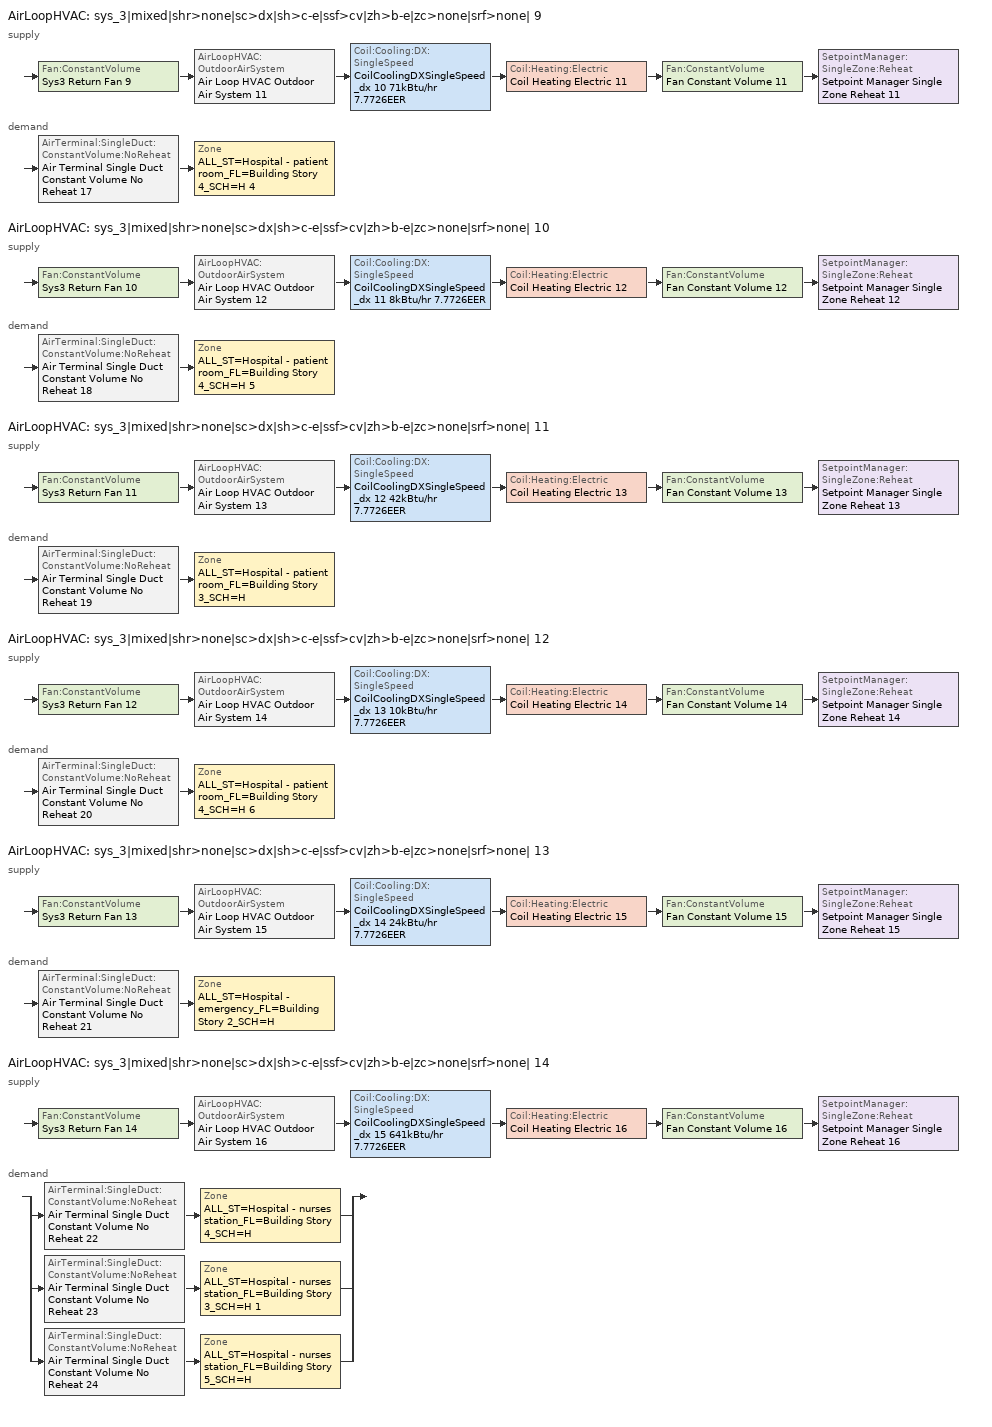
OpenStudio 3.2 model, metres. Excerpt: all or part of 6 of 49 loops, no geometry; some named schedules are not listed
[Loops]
AirLoopHVAC 'sys_3|mixed|shr>none|sc>dx|sh>c-e|ssf>cv|zh>b-e|zc>none|srf>none| 9'
 supply: Fan:ConstantVolume 'Sys3 Return Fan 9' > AirLoopHVAC:OutdoorAirSystem 'Air Loop HVAC Outdoor Air System 11' > Coil:Cooling:DX:SingleSpeed 'CoilCoolingDXSingleSpeed_dx 10 71kBtu/hr 7.7726EER' > Coil:Heating:Electric 'Coil Heating Electric 11' > Fan:ConstantVolume 'Fan Constant Volume 11' > SetpointManager:SingleZone:Reheat 'Setpoint Manager Single Zone Reheat 11'
 demand: AirTerminal:SingleDuct:ConstantVolume:NoReheat 'Air Terminal Single Duct Constant Volume No Reheat 17' > Zone 'ALL_ST=Hospital - patient room_FL=Building Story 4_SCH=H 4'
AirLoopHVAC 'sys_3|mixed|shr>none|sc>dx|sh>c-e|ssf>cv|zh>b-e|zc>none|srf>none| 10'
 supply: Fan:ConstantVolume 'Sys3 Return Fan 10' > AirLoopHVAC:OutdoorAirSystem 'Air Loop HVAC Outdoor Air System 12' > Coil:Cooling:DX:SingleSpeed 'CoilCoolingDXSingleSpeed_dx 11 8kBtu/hr 7.7726EER' > Coil:Heating:Electric 'Coil Heating Electric 12' > Fan:ConstantVolume 'Fan Constant Volume 12' > SetpointManager:SingleZone:Reheat 'Setpoint Manager Single Zone Reheat 12'
 demand: AirTerminal:SingleDuct:ConstantVolume:NoReheat 'Air Terminal Single Duct Constant Volume No Reheat 18' > Zone 'ALL_ST=Hospital - patient room_FL=Building Story 4_SCH=H 5'
AirLoopHVAC 'sys_3|mixed|shr>none|sc>dx|sh>c-e|ssf>cv|zh>b-e|zc>none|srf>none| 11'
 supply: Fan:ConstantVolume 'Sys3 Return Fan 11' > AirLoopHVAC:OutdoorAirSystem 'Air Loop HVAC Outdoor Air System 13' > Coil:Cooling:DX:SingleSpeed 'CoilCoolingDXSingleSpeed_dx 12 42kBtu/hr 7.7726EER' > Coil:Heating:Electric 'Coil Heating Electric 13' > Fan:ConstantVolume 'Fan Constant Volume 13' > SetpointManager:SingleZone:Reheat 'Setpoint Manager Single Zone Reheat 13'
 demand: AirTerminal:SingleDuct:ConstantVolume:NoReheat 'Air Terminal Single Duct Constant Volume No Reheat 19' > Zone 'ALL_ST=Hospital - patient room_FL=Building Story 3_SCH=H'
AirLoopHVAC 'sys_3|mixed|shr>none|sc>dx|sh>c-e|ssf>cv|zh>b-e|zc>none|srf>none| 12'
 supply: Fan:ConstantVolume 'Sys3 Return Fan 12' > AirLoopHVAC:OutdoorAirSystem 'Air Loop HVAC Outdoor Air System 14' > Coil:Cooling:DX:SingleSpeed 'CoilCoolingDXSingleSpeed_dx 13 10kBtu/hr 7.7726EER' > Coil:Heating:Electric 'Coil Heating Electric 14' > Fan:ConstantVolume 'Fan Constant Volume 14' > SetpointManager:SingleZone:Reheat 'Setpoint Manager Single Zone Reheat 14'
 demand: AirTerminal:SingleDuct:ConstantVolume:NoReheat 'Air Terminal Single Duct Constant Volume No Reheat 20' > Zone 'ALL_ST=Hospital - patient room_FL=Building Story 4_SCH=H 6'
AirLoopHVAC 'sys_3|mixed|shr>none|sc>dx|sh>c-e|ssf>cv|zh>b-e|zc>none|srf>none| 13'
 supply: Fan:ConstantVolume 'Sys3 Return Fan 13' > AirLoopHVAC:OutdoorAirSystem 'Air Loop HVAC Outdoor Air System 15' > Coil:Cooling:DX:SingleSpeed 'CoilCoolingDXSingleSpeed_dx 14 24kBtu/hr 7.7726EER' > Coil:Heating:Electric 'Coil Heating Electric 15' > Fan:ConstantVolume 'Fan Constant Volume 15' > SetpointManager:SingleZone:Reheat 'Setpoint Manager Single Zone Reheat 15'
 demand: AirTerminal:SingleDuct:ConstantVolume:NoReheat 'Air Terminal Single Duct Constant Volume No Reheat 21' > Zone 'ALL_ST=Hospital - emergency_FL=Building Story 2_SCH=H'
AirLoopHVAC 'sys_3|mixed|shr>none|sc>dx|sh>c-e|ssf>cv|zh>b-e|zc>none|srf>none| 14'
 supply: Fan:ConstantVolume 'Sys3 Return Fan 14' > AirLoopHVAC:OutdoorAirSystem 'Air Loop HVAC Outdoor Air System 16' > Coil:Cooling:DX:SingleSpeed 'CoilCoolingDXSingleSpeed_dx 15 641kBtu/hr 7.7726EER' > Coil:Heating:Electric 'Coil Heating Electric 16' > Fan:ConstantVolume 'Fan Constant Volume 16' > SetpointManager:SingleZone:Reheat 'Setpoint Manager Single Zone Reheat 16'
 demand: split
  | AirTerminal:SingleDuct:ConstantVolume:NoReheat 'Air Terminal Single Duct Constant Volume No Reheat 22' > Zone 'ALL_ST=Hospital - nurses station_FL=Building Story 4_SCH=H'
  | AirTerminal:SingleDuct:ConstantVolume:NoReheat 'Air Terminal Single Duct Constant Volume No Reheat 23' > Zone 'ALL_ST=Hospital - nurses station_FL=Building Story 3_SCH=H 1'
  | AirTerminal:SingleDuct:ConstantVolume:NoReheat 'Air Terminal Single Duct Constant Volume No Reheat 24' > Zone 'ALL_ST=Hospital - nurses station_FL=Building Story 5_SCH=H'
[Sizing:Zone] Zone Cooling Design Supply Air Temperature Input Method=TemperatureDifference; Zone Cooling Design Supply Air Temperature {C}=14; Zone Cooling Design Supply Air Temperature Difference {deltaC}=11; Zone Heating Design Supply Air Temperature Input Method=TemperatureDifference; Zone Heating Design Supply Air Temperature {C}=40; Zone Heating Design Supply Air Temperature Difference {deltaC}=21; Zone Cooling Design Supply Air Humidity Ratio {kg-H2O/kg-air}=0.0085; Zone Heating Design Supply Air Humidity Ratio {kg-H2O/kg-air}=0.008; Zone Heating Sizing Factor=1.3; Zone Cooling Sizing Factor=1.1; Cooling Design Air Flow Method=DesignDay; Heating Design Air Flow Method=DesignDay; Account for Dedicated Outdoor Air System=No; Dedicated Outdoor Air System Control Strategy=NeutralSupplyAir; Dedicated Outdoor Air Low Setpoint Temperature for Design {C}=autosize; Dedicated Outdoor Air High Setpoint Temperature for Design {C}=autosize
ALL_ST=Hospital - patient room_FL=Building Story 4_SCH=H 4; ALL_ST=Hospital - patient room_FL=Building Story 4_SCH=H 5; ALL_ST=Hospital - patient room_FL=Building Story 3_SCH=H; ALL_ST=Hospital - patient room_FL=Building Story 4_SCH=H 6; ALL_ST=Hospital - emergency_FL=Building Story 2_SCH=H; ALL_ST=Hospital - nurses station_FL=Building Story 4_SCH=H; ALL_ST=Hospital - nurses station_FL=Building Story 3_SCH=H 1; ALL_ST=Hospital - nurses station_FL=Building Story 5_SCH=H
[Zone equipment]
ALL_ST=Hospital - patient room_FL=Building Story 4_SCH=H 4: Air Terminal Single Duct Constant Volume No Reheat 17, Zone HVAC Baseboard Convective Electric 17
ALL_ST=Hospital - patient room_FL=Building Story 4_SCH=H 5: Air Terminal Single Duct Constant Volume No Reheat 18, Zone HVAC Baseboard Convective Electric 18
ALL_ST=Hospital - patient room_FL=Building Story 3_SCH=H: Air Terminal Single Duct Constant Volume No Reheat 19, Zone HVAC Baseboard Convective Electric 19
ALL_ST=Hospital - patient room_FL=Building Story 4_SCH=H 6: Air Terminal Single Duct Constant Volume No Reheat 20, Zone HVAC Baseboard Convective Electric 20
ALL_ST=Hospital - emergency_FL=Building Story 2_SCH=H: Air Terminal Single Duct Constant Volume No Reheat 21, Zone HVAC Baseboard Convective Electric 21
ALL_ST=Hospital - nurses station_FL=Building Story 4_SCH=H: Air Terminal Single Duct Constant Volume No Reheat 22, Zone HVAC Baseboard Convective Electric 22
ALL_ST=Hospital - nurses station_FL=Building Story 3_SCH=H 1: Air Terminal Single Duct Constant Volume No Reheat 23, Zone HVAC Baseboard Convective Electric 23
ALL_ST=Hospital - nurses station_FL=Building Story 5_SCH=H: Air Terminal Single Duct Constant Volume No Reheat 24, Zone HVAC Baseboard Convective Electric 24
[AirLoopHVAC] Design Supply Air Flow Rate {m3/s}=autosize; Design Return Air Flow Fraction of Supply Air Flow=1
Name | Availability Schedule
sys_3|mixed|shr>none|sc>dx|sh>c-e|ssf>cv|zh>b-e|zc>none|srf>none| 9 | sys_3|mixed|shr>none|sc>dx|sh>c-e|ssf>cv|zh>b-e|zc>none|srf>none| 9 Occ Sch
sys_3|mixed|shr>none|sc>dx|sh>c-e|ssf>cv|zh>b-e|zc>none|srf>none| 10 | sys_3|mixed|shr>none|sc>dx|sh>c-e|ssf>cv|zh>b-e|zc>none|srf>none| 10 Occ Sch
sys_3|mixed|shr>none|sc>dx|sh>c-e|ssf>cv|zh>b-e|zc>none|srf>none| 11 | sys_3|mixed|shr>none|sc>dx|sh>c-e|ssf>cv|zh>b-e|zc>none|srf>none| 11 Occ Sch
sys_3|mixed|shr>none|sc>dx|sh>c-e|ssf>cv|zh>b-e|zc>none|srf>none| 12 | sys_3|mixed|shr>none|sc>dx|sh>c-e|ssf>cv|zh>b-e|zc>none|srf>none| 12 Occ Sch
sys_3|mixed|shr>none|sc>dx|sh>c-e|ssf>cv|zh>b-e|zc>none|srf>none| 13 | sys_3|mixed|shr>none|sc>dx|sh>c-e|ssf>cv|zh>b-e|zc>none|srf>none| 13 Occ Sch
sys_3|mixed|shr>none|sc>dx|sh>c-e|ssf>cv|zh>b-e|zc>none|srf>none| 14 | sys_3|mixed|shr>none|sc>dx|sh>c-e|ssf>cv|zh>b-e|zc>none|srf>none| 14 Occ Sch
[Sizing:System] Type of Load to Size On=Sensible; Design Outdoor Air Flow Rate {m3/s}=Autosize; Central Heating Maximum System Air Flow Ratio=1; Preheat Design Temperature {C}=7; Preheat Design Humidity Ratio {kg-H2O/kg-Air}=0.008; Precool Design Temperature {C}=13; Precool Design Humidity Ratio {kg-H2O/kg-Air}=0.008; Central Cooling Design Supply Air Temperature {C}=13; Central Heating Design Supply Air Temperature {C}=43; Sizing Option=NonCoincident; 100% Outdoor Air in Cooling=No; 100% Outdoor Air in Heating=No; Central Cooling Design Supply Air Humidity Ratio {kg-H2O/kg-Air}=0.0085; Central Heating Design Supply Air Humidity Ratio {kg-H2O/kg-Air}=0.008; Cooling Design Air Flow Method=DesignDay; Cooling Design Air Flow Rate {m3/s}=0; Heating Design Air Flow Method=DesignDay; Heating Design Air Flow Rate {m3/s}=0; System Outdoor Air Method=ZoneSum; Zone Maximum Outdoor Air Fraction=1; Cooling Supply Air Flow Rate Per Floor Area {m3/s-m2}=0.00996765; Cooling Fraction of Autosized Cooling Supply Air Flow Rate=1; Cooling Supply Air Flow Rate Per Unit Cooling Capacity {m3/s-W}=3.94755e-05; Heating Supply Air Flow Rate Per Floor Area {m3/s-m2}=0.00996765; Heating Fraction of Autosized Heating Supply Air Flow Rate=1; Heating Fraction of Autosized Cooling Supply Air Flow Rate=1; Heating Supply Air Flow Rate Per Unit Heating Capacity {m3/s-W}=3.15882e-05; Cooling Design Capacity Method=CoolingDesignCapacity; Cooling Design Capacity {W}=autosize; Cooling Design Capacity Per Floor Area {W/m2}=234.7; Fraction of Autosized Cooling Design Capacity=1; Heating Design Capacity Method=HeatingDesignCapacity; Heating Design Capacity {W}=autosize; Heating Design Capacity Per Floor Area {W/m2}=157; Fraction of Autosized Heating Design Capacity=1; Central Cooling Capacity Control Method=OnOff
sys_3|mixed|shr>none|sc>dx|sh>c-e|ssf>cv|zh>b-e|zc>none|srf>none| 9; sys_3|mixed|shr>none|sc>dx|sh>c-e|ssf>cv|zh>b-e|zc>none|srf>none| 10; sys_3|mixed|shr>none|sc>dx|sh>c-e|ssf>cv|zh>b-e|zc>none|srf>none| 11; sys_3|mixed|shr>none|sc>dx|sh>c-e|ssf>cv|zh>b-e|zc>none|srf>none| 12; sys_3|mixed|shr>none|sc>dx|sh>c-e|ssf>cv|zh>b-e|zc>none|srf>none| 13; sys_3|mixed|shr>none|sc>dx|sh>c-e|ssf>cv|zh>b-e|zc>none|srf>none| 14
[Fan:ConstantVolume] Availability Schedule=Always On Discrete; Maximum Flow Rate {m3/s}=AutoSize
Name | Fan Total Efficiency | Pressure Rise {Pa} | Motor Efficiency
Fan Constant Volume 11; Fan Constant Volume 12; Fan Constant Volume 13; Fan Constant Volume 14; Fan Constant Volume 15; Fan Constant Volume 16 | 0.39975 | 640 | 0.615
Sys3 Return Fan 9; Sys3 Return Fan 10; Sys3 Return Fan 11; Sys3 Return Fan 12; Sys3 Return Fan 13; Sys3 Return Fan 14 | 0.25 | 150 | 0.385
[Coil:Heating:Electric] Availability Schedule=Always On Discrete
Coil Heating Electric 11; Coil Heating Electric 12; Coil Heating Electric 13; Coil Heating Electric 14; Coil Heating Electric 15; Coil Heating Electric 16
[Coil:Cooling:DX:SingleSpeed] Availability Schedule=Always On Discrete; Rated Total Cooling Capacity {W}=autosize; Rated Sensible Heat Ratio=autosize; Rated COP {W/W}=2.72426; Rated Air Flow Rate {m3/s}=autosize; Rated Evaporator Fan Power Per Volume Flow Rate {W/(m3/s)}=773.3; Total Cooling Capacity Function of Temperature Curve=DXCOOL-NECB2011-REF-CAPFT; Total Cooling Capacity Function of Flow Fraction Curve=DXCOOL-NECB2011-REF-CAPFFLOW; Energy Input Ratio Function of Temperature Curve=DXCOOL-NECB2011-REF-COOLEIRFT; Energy Input Ratio Function of Flow Fraction Curve=DXCOOL-NECB2011-REF-COOLEIRFFLOW; Part Load Fraction Correlation Curve=DXCOOL-NECB2011-REF-COOLPLFFPLR; Minimum Outdoor Dry-Bulb Temperature for Compressor Operation {C}=-25; Condenser Type=AirCooled; Evaporative Condenser Effectiveness=0; Evaporative Condenser Air Flow Rate {m3/s}=Autosize; Evaporative Condenser Pump Rated Power Consumption {W}=Autosize; Crankcase Heater Capacity {W}=0; Maximum Outdoor Dry-Bulb Temperature for Crankcase Heater Operation {C}=0; Basin Heater Capacity {W/K}=0; Basin Heater Setpoint Temperature {C}=10
CoilCoolingDXSingleSpeed_dx 10 71kBtu/hr 7.7726EER; CoilCoolingDXSingleSpeed_dx 11 8kBtu/hr 7.7726EER; CoilCoolingDXSingleSpeed_dx 12 42kBtu/hr 7.7726EER; CoilCoolingDXSingleSpeed_dx 13 10kBtu/hr 7.7726EER; CoilCoolingDXSingleSpeed_dx 14 24kBtu/hr 7.7726EER; CoilCoolingDXSingleSpeed_dx 15 641kBtu/hr 7.7726EER
[Controller:OutdoorAir] Minimum Outdoor Air Flow Rate {m3/s}=autosize; Maximum Outdoor Air Flow Rate {m3/s}=Autosize; Economizer Control Action Type=ModulateFlow; Lockout Type=NoLockout; Minimum Limit Type=FixedMinimum; High Humidity Control=No; Heat Recovery Bypass Control Type=BypassWhenWithinEconomizerLimits
Name | Economizer Control Type | Minimum Outdoor Air Schedule | Controller Mechanical Ventilation | Economizer Maximum Limit Dry-Bulb Temperature {C} | Economizer Maximum Limit Enthalpy {J/kg} | Economizer Minimum Limit Dry-Bulb Temperature {C}
Controller Outdoor Air 11 | DifferentialEnthalpy | sys_3|mixed|shr>none|sc>dx|sh>c-e|ssf>cv|zh>b-e|zc>none|srf>none| 9 Occ Sch | Controller Mechanical Ventilation 11
Controller Outdoor Air 12 | NoEconomizer | sys_3|mixed|shr>none|sc>dx|sh>c-e|ssf>cv|zh>b-e|zc>none|srf>none| 10 Occ Sch | Controller Mechanical Ventilation 12 | 28 | 64000 | -100
Controller Outdoor Air 13 | NoEconomizer | sys_3|mixed|shr>none|sc>dx|sh>c-e|ssf>cv|zh>b-e|zc>none|srf>none| 11 Occ Sch | Controller Mechanical Ventilation 13 | 28 | 64000 | -100
Controller Outdoor Air 14 | NoEconomizer | sys_3|mixed|shr>none|sc>dx|sh>c-e|ssf>cv|zh>b-e|zc>none|srf>none| 12 Occ Sch | Controller Mechanical Ventilation 14 | 28 | 64000 | -100
Controller Outdoor Air 15 | NoEconomizer | sys_3|mixed|shr>none|sc>dx|sh>c-e|ssf>cv|zh>b-e|zc>none|srf>none| 13 Occ Sch | Controller Mechanical Ventilation 15 | 28 | 64000 | -100
Controller Outdoor Air 16 | DifferentialEnthalpy | sys_3|mixed|shr>none|sc>dx|sh>c-e|ssf>cv|zh>b-e|zc>none|srf>none| 14 Occ Sch | Controller Mechanical Ventilation 16
[Controller:MechanicalVentilation] Availability Schedule=Always On Discrete; System Outdoor Air Method=ZoneSum
Controller Mechanical Ventilation 11; Controller Mechanical Ventilation 12; Controller Mechanical Ventilation 13; Controller Mechanical Ventilation 14; Controller Mechanical Ventilation 15; Controller Mechanical Ventilation 16
[AirLoopHVAC:OutdoorAirSystem]
Name | Controller
Air Loop HVAC Outdoor Air System 11 | Controller Outdoor Air 11
Air Loop HVAC Outdoor Air System 12 | Controller Outdoor Air 12
Air Loop HVAC Outdoor Air System 13 | Controller Outdoor Air 13
Air Loop HVAC Outdoor Air System 14 | Controller Outdoor Air 14
Air Loop HVAC Outdoor Air System 15 | Controller Outdoor Air 15
Air Loop HVAC Outdoor Air System 16 | Controller Outdoor Air 16
[SetpointManager:SingleZone:Reheat] Minimum Supply Air Temperature {C}=13; Maximum Supply Air Temperature {C}=43
Name | Control Zone
Setpoint Manager Single Zone Reheat 11 | ALL_ST=Hospital - patient room_FL=Building Story 4_SCH=H 4
Setpoint Manager Single Zone Reheat 12 | ALL_ST=Hospital - patient room_FL=Building Story 4_SCH=H 5
Setpoint Manager Single Zone Reheat 13 | ALL_ST=Hospital - patient room_FL=Building Story 3_SCH=H
Setpoint Manager Single Zone Reheat 14 | ALL_ST=Hospital - patient room_FL=Building Story 4_SCH=H 6
Setpoint Manager Single Zone Reheat 15 | ALL_ST=Hospital - emergency_FL=Building Story 2_SCH=H
Setpoint Manager Single Zone Reheat 16 | ALL_ST=Hospital - nurses station_FL=Building Story 4_SCH=H
[AirTerminal:SingleDuct:ConstantVolume:NoReheat] Availability Schedule=Always On Discrete; Maximum Air Flow Rate {m3/s}=AutoSize
Air Terminal Single Duct Constant Volume No Reheat 17; Air Terminal Single Duct Constant Volume No Reheat 18; Air Terminal Single Duct Constant Volume No Reheat 19; Air Terminal Single Duct Constant Volume No Reheat 20; Air Terminal Single Duct Constant Volume No Reheat 21; Air Terminal Single Duct Constant Volume No Reheat 22; Air Terminal Single Duct Constant Volume No Reheat 23; Air Terminal Single Duct Constant Volume No Reheat 24
[ZoneHVAC:Baseboard:Convective:Electric] Availability Schedule=Always On Discrete; Nominal Capacity {W}=autosize; Efficiency=1
Zone HVAC Baseboard Convective Electric 17; Zone HVAC Baseboard Convective Electric 18; Zone HVAC Baseboard Convective Electric 19; Zone HVAC Baseboard Convective Electric 20; Zone HVAC Baseboard Convective Electric 21; Zone HVAC Baseboard Convective Electric 22; Zone HVAC Baseboard Convective Electric 23; Zone HVAC Baseboard Convective Electric 24
[Schedule:Ruleset]
Name | Default Day Schedule | Summer Design Day Schedule | Winter Design Day Schedule
sys_3|mixed|shr>none|sc>dx|sh>c-e|ssf>cv|zh>b-e|zc>none|srf>none| 10 Occ Sch | sys_3|mixed|shr>none|sc>dx|sh>c-e|ssf>cv|zh>b-e|zc>none|srf>none| 10 Occ Sch Default | sys_3|mixed|shr>none|sc>dx|sh>c-e|ssf>cv|zh>b-e|zc>none|srf>none| 10 Occ Sch Summer Design Day | sys_3|mixed|shr>none|sc>dx|sh>c-e|ssf>cv|zh>b-e|zc>none|srf>none| 10 Occ Sch Winter Design Day
sys_3|mixed|shr>none|sc>dx|sh>c-e|ssf>cv|zh>b-e|zc>none|srf>none| 11 Occ Sch | sys_3|mixed|shr>none|sc>dx|sh>c-e|ssf>cv|zh>b-e|zc>none|srf>none| 11 Occ Sch Default | sys_3|mixed|shr>none|sc>dx|sh>c-e|ssf>cv|zh>b-e|zc>none|srf>none| 11 Occ Sch Summer Design Day | sys_3|mixed|shr>none|sc>dx|sh>c-e|ssf>cv|zh>b-e|zc>none|srf>none| 11 Occ Sch Winter Design Day
sys_3|mixed|shr>none|sc>dx|sh>c-e|ssf>cv|zh>b-e|zc>none|srf>none| 12 Occ Sch | sys_3|mixed|shr>none|sc>dx|sh>c-e|ssf>cv|zh>b-e|zc>none|srf>none| 12 Occ Sch Default | sys_3|mixed|shr>none|sc>dx|sh>c-e|ssf>cv|zh>b-e|zc>none|srf>none| 12 Occ Sch Summer Design Day | sys_3|mixed|shr>none|sc>dx|sh>c-e|ssf>cv|zh>b-e|zc>none|srf>none| 12 Occ Sch Winter Design Day
sys_3|mixed|shr>none|sc>dx|sh>c-e|ssf>cv|zh>b-e|zc>none|srf>none| 13 Occ Sch | sys_3|mixed|shr>none|sc>dx|sh>c-e|ssf>cv|zh>b-e|zc>none|srf>none| 13 Occ Sch Default | sys_3|mixed|shr>none|sc>dx|sh>c-e|ssf>cv|zh>b-e|zc>none|srf>none| 13 Occ Sch Summer Design Day | sys_3|mixed|shr>none|sc>dx|sh>c-e|ssf>cv|zh>b-e|zc>none|srf>none| 13 Occ Sch Winter Design Day
sys_3|mixed|shr>none|sc>dx|sh>c-e|ssf>cv|zh>b-e|zc>none|srf>none| 14 Occ Sch | sys_3|mixed|shr>none|sc>dx|sh>c-e|ssf>cv|zh>b-e|zc>none|srf>none| 14 Occ Sch Default | sys_3|mixed|shr>none|sc>dx|sh>c-e|ssf>cv|zh>b-e|zc>none|srf>none| 14 Occ Sch Summer Design Day | sys_3|mixed|shr>none|sc>dx|sh>c-e|ssf>cv|zh>b-e|zc>none|srf>none| 14 Occ Sch Winter Design Day
sys_3|mixed|shr>none|sc>dx|sh>c-e|ssf>cv|zh>b-e|zc>none|srf>none| 9 Occ Sch | sys_3|mixed|shr>none|sc>dx|sh>c-e|ssf>cv|zh>b-e|zc>none|srf>none| 9 Occ Sch Default | sys_3|mixed|shr>none|sc>dx|sh>c-e|ssf>cv|zh>b-e|zc>none|srf>none| 9 Occ Sch Summer Design Day | sys_3|mixed|shr>none|sc>dx|sh>c-e|ssf>cv|zh>b-e|zc>none|srf>none| 9 Occ Sch Winter Design Day
[Schedule:Day]
sys_3|mixed|shr>none|sc>dx|sh>c-e|ssf>cv|zh>b-e|zc>none|srf>none| 10 Occ Sch Default; sys_3|mixed|shr>none|sc>dx|sh>c-e|ssf>cv|zh>b-e|zc>none|srf>none| 10 Occ Sch Winter Design Day; sys_3|mixed|shr>none|sc>dx|sh>c-e|ssf>cv|zh>b-e|zc>none|srf>none| 10 Occ Sch Summer Design Day; sys_3|mixed|shr>none|sc>dx|sh>c-e|ssf>cv|zh>b-e|zc>none|srf>none| 11 Occ Sch Default; sys_3|mixed|shr>none|sc>dx|sh>c-e|ssf>cv|zh>b-e|zc>none|srf>none| 11 Occ Sch Summer Design Day; sys_3|mixed|shr>none|sc>dx|sh>c-e|ssf>cv|zh>b-e|zc>none|srf>none| 9 Occ Sch Default; sys_3|mixed|shr>none|sc>dx|sh>c-e|ssf>cv|zh>b-e|zc>none|srf>none| 9 Occ Sch Winter Design Day; sys_3|mixed|shr>none|sc>dx|sh>c-e|ssf>cv|zh>b-e|zc>none|srf>none| 9 Occ Sch Summer Design Day: 24, 0, 1
[Schedule:Constant]
Always On Discrete: Value=1
[Curve:Biquadratic] Minimum Value of x=13; Maximum Value of x=24; Minimum Value of y=24; Maximum Value of y=46
Name | Coefficient1 Constant | Coefficient2 x | Coefficient3 x**2 | Coefficient4 y | Coefficient5 y**2 | Coefficient6 x*y
DXCOOL-NECB2011-REF-CAPFT | 0.867905 | 0.0142459 | 0.00055436 | -0.0075575 | 3.3e-05 | -0.0001918
DXCOOL-NECB2011-REF-COOLEIRFT | 0.114171 | 0.0281822 | -0.0004199 | 0.0214108 | 0.000161028 | -0.000679104
[Curve:Quadratic] Minimum Value of x=0.5; Maximum Value of x=1.5
Name | Coefficient1 Constant | Coefficient2 x | Coefficient3 x**2
DXCOOL-NECB2011-REF-CAPFFLOW | 0.8 | 0.2 | 0
DXCOOL-NECB2011-REF-COOLEIRFFLOW | 1.1552 | -0.1808 | 0.0256
[Curve:Cubic]
DXCOOL-NECB2011-REF-COOLPLFFPLR: Coefficient1 Constant=0.0277; Coefficient2 x=4.9151; Coefficient3 x**2=-8.184; Coefficient4 x**3=4.2702; Minimum Value of x=0.7; Maximum Value of x=1
